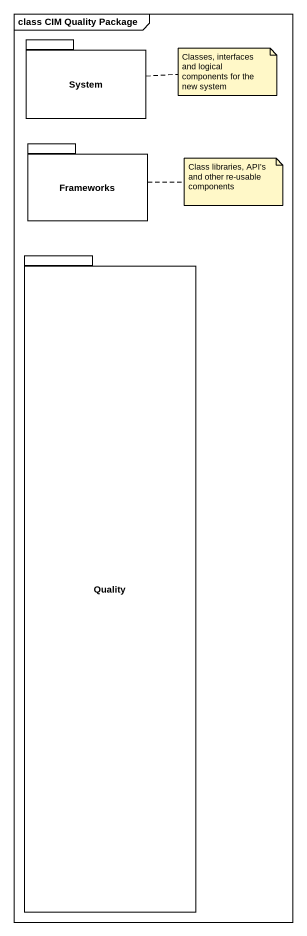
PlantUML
@startuml
mainframe class CIM Quality Package
package System {
}
package Frameworks {
}
package Quality {
}
note right of System : Classes, interfaces and logical components for the new system
note right of Frameworks : Class libraries, API's and other re-usable components
@enduml
